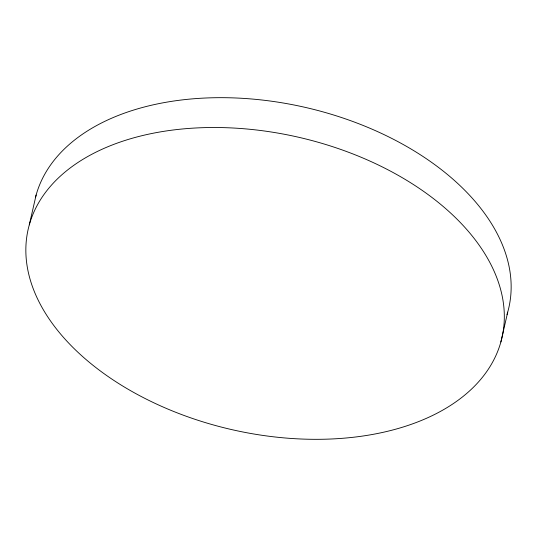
<?xml version="1.0" encoding="UTF-8"?>
<svg xmlns="http://www.w3.org/2000/svg" width="537" height="537" viewBox="0 0 537 537"><rect width="100%" height="100%" fill="white"/><g stroke="black" fill="none" stroke-linecap="round" stroke-linejoin="round"><path stroke-width="0.81" d="M29.293 224.849L36.127 195.018M500.873 341.982A243.019 149.951 12.9 0 0 182.258 128.994A243.019 149.951 12.9 0 0 112.126 379.263A243.019 149.951 12.9 0 0 500.873 341.982L507.707 312.151M35.502 197.368A243.019 149.951 12.9 0 1 312.406 109.092A243.019 149.951 12.9 0 1 507.015 314.487"/></g></svg>
